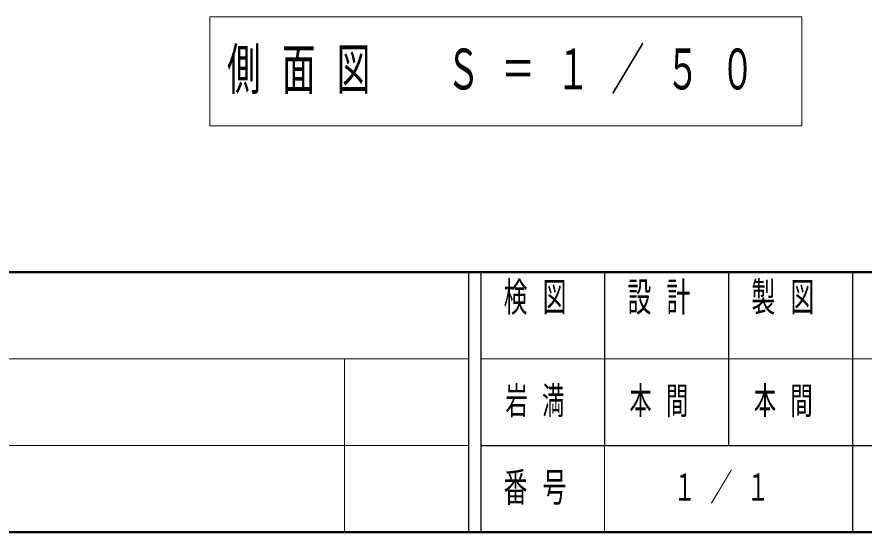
# Model space of a CAD drawing. Units: millimetres on the paper. Extents: x -385 to 0, y 0 to 267.
# Drawn here: x -279.9 to -211.6, y 0 to 41.6 of the extents above; entities that cross this region are included whole.
import ezdxf

# ---------------------------------------------------------------- set-up
doc = ezdxf.new("R2010")
doc.units = ezdxf.units.MM
doc.layers.add('1_50', color=7, linetype='Continuous', lineweight=25)
doc.layers.add('NAKAMURA図枠', color=7, linetype='Continuous', lineweight=13)
doc.layers.add('図面情報', color=7, linetype='Continuous')
doc.styles.add('ＭＳ ゴシック', font='')
doc.styles.get('ＭＳ ゴシック').set_extended_font_data('MS Gothic')

msp = doc.modelspace()

# ---------------------------------------------------------------- linework, layer by layer
at = {"layer": '1_50', "lineweight": 13}
for p, q in [((-264.371, 41.602), (-264.371, 32.802)), ((-216.571, 41.602), (-264.371, 41.602)), ((-216.571, 32.802), (-216.571, 41.602)), ((-264.371, 32.802), (-216.571, 32.802))]:
    msp.add_line(p, q, dxfattribs=at)
at = {"layer": 'NAKAMURA図枠', "lineweight": 50}
for p, q in [((-385, 21), (0, 21)), ((-385, 0), (0, 0))]:
    msp.add_line(p, q, dxfattribs=at)
at = {"layer": 'NAKAMURA図枠', "color": 211, "lineweight": 25}
for p, q in [((-243.5, 21), (-243.5, 0)), ((-242.5, 21), (-242.5, 0)), ((-232.5, 21), (-232.5, 7)), ((-222.5, 21), (-222.5, 7)), ((-212.5, 21), (-212.5, 0)), ((-242.5, 7), (0, 7))]:
    msp.add_line(p, q, dxfattribs=at)
at = {"layer": 'NAKAMURA図枠'}
for p, q in [((-385, 14), (-243.5, 14)), ((-253.5, 14), (-253.5, 0)), ((-242.5, 14), (-187.5, 14)), ((-385, 7), (-243.5, 7)), ((-232.5, 7), (-232.5, 0))]:
    msp.add_line(p, q, dxfattribs=at)

# ---------------------------------------------------------------- texts
at = {"layer": '1_50', "insert": (-262.971, 37.202), "char_height": 3.299, "attachment_point": 4, "style": 'ＭＳ ゴシック'}
msp.add_mtext('\\T1.64;\\W0.6;側面図\u3000Ｓ＝１／５０', dxfattribs=at)
at = {"layer": 'NAKAMURA図枠', "color": 4, "char_height": 2.346, "style": 'ＭＳ ゴシック'}
for s, insert, attachment_point in [('\\T1.64;\\W0.6;検図', (-237.5, 20.167), 2), ('\\T1.64;\\W0.6;設計', (-227.5, 20.167), 2), ('\\T1.64;\\W0.6;製図', (-217.5, 20.167), 2), ('\\T1.64;\\W0.6;番号', (-237.5, 3.5), 5)]:
    msp.add_mtext(s, dxfattribs=dict(at, insert=insert, attachment_point=attachment_point))
at = {"layer": '図面情報', "char_height": 2.199, "style": 'ＭＳ ゴシック'}
for s, insert, attachment_point in [('\\T1.64;\\W0.6;岩満', (-240.5, 10.5), 4), ('\\T1.64;\\W0.6;本間', (-230.5, 10.5), 4), ('\\T1.64;\\W0.6;本間', (-217.5, 10.5), 5), ('\\T1.64;\\W0.6;１／１', (-222.5, 3.5), 5)]:
    msp.add_mtext(s, dxfattribs=dict(at, insert=insert, attachment_point=attachment_point))

doc.saveas('drawing.dxf')
